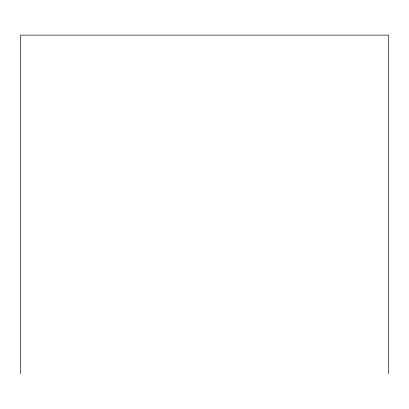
<?xml version="1.0" encoding="UTF-8"?>
<svg xmlns="http://www.w3.org/2000/svg" width="409" height="409" viewBox="0 0 409 409"><rect width="100%" height="100%" fill="white"/><g stroke="black" fill="none" stroke-linecap="round" stroke-linejoin="round"><path stroke-width="0.61" d="M388.55 373.882L388.55 35.118L20.45 35.118L20.45 373.882"/></g></svg>
